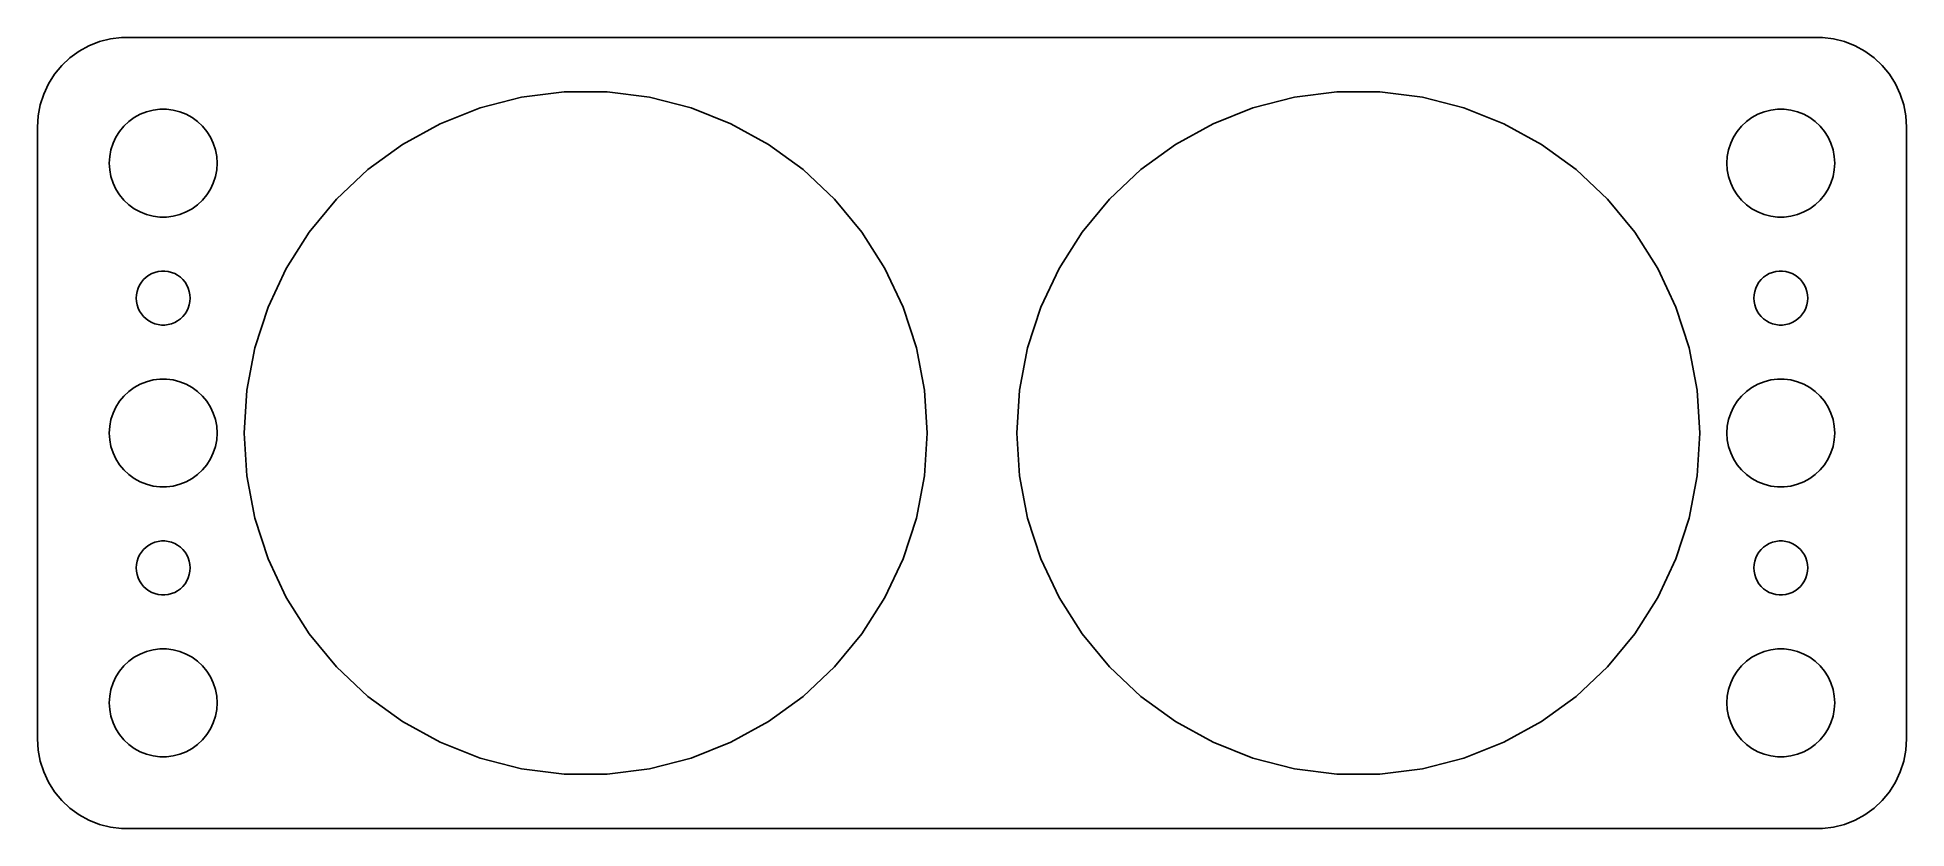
# Model space of a CAD drawing. Header units: metres. Extents: x -52 to 52, y -22 to 22.
import ezdxf

# ---------------------------------------------------------------- set-up
doc = ezdxf.new("R2010")
doc.units = ezdxf.units.M

msp = doc.modelspace()

# ---------------------------------------------------------------- linework, layer by layer
for p, q in [((-47.9369, 21.9114), (-48.5451, 21.7553)), ((-47.3139, 21.9901), (-47.9369, 21.9114)), ((47.3139, 21.9901), (-47.3139, 21.9901)), ((47.9369, 21.9114), (47.3139, 21.9901)), ((48.5451, 21.7553), (47.9369, 21.9114)), ((-50.1871, 20.8526), (-50.6448, 20.4227)), ((-49.6791, 21.2216), (-50.1871, 20.8526)), ((-49.1289, 21.5241), (-49.6791, 21.2216)), ((-48.5451, 21.7553), (-49.1289, 21.5241)), ((49.1289, 21.5241), (48.5451, 21.7553)), ((49.6791, 21.2216), (49.1289, 21.5241)), ((50.1871, 20.8526), (49.6791, 21.2216)), ((50.6448, 20.4227), (50.1871, 20.8526)), ((-51.0451, 19.9389), (-51.3815, 19.4088)), ((-50.6448, 20.4227), (-51.0451, 19.9389)), ((51.0451, 19.9389), (50.6448, 20.4227)), ((51.3815, 19.4088), (51.0451, 19.9389)), ((-51.6489, 18.8406), (-51.8429, 18.2434)), ((-51.3815, 19.4088), (-51.6489, 18.8406)), ((-25.0602, 18.6635), (-22.693, 18.9625)), ((-22.693, 18.9625), (-20.307, 18.9625)), ((-20.307, 18.9625), (-17.9397, 18.6635)), ((17.9397, 18.6635), (20.307, 18.9625)), ((20.307, 18.9625), (22.693, 18.9625)), ((22.693, 18.9625), (25.0602, 18.6635)), ((51.6489, 18.8406), (51.3815, 19.4088)), ((51.8429, 18.2434), (51.6489, 18.8406)), ((-51.8429, 18.2434), (-51.9606, 17.6267)), ((-46.6075, 17.533), (-46.2773, 17.7145)), ((-46.2773, 17.7145), (-45.927, 17.8532)), ((-45.927, 17.8532), (-45.5621, 17.9469)), ((-45.5621, 17.9469), (-45.1884, 17.9941)), ((-45.1884, 17.9941), (-44.8116, 17.9941)), ((-44.8116, 17.9941), (-44.4379, 17.9469)), ((-44.4379, 17.9469), (-44.0729, 17.8532)), ((-44.0729, 17.8532), (-43.7227, 17.7145)), ((-43.7227, 17.7145), (-43.3925, 17.533)), ((-29.5898, 17.1917), (-27.3713, 18.0701)), ((-27.3713, 18.0701), (-25.0602, 18.6635)), ((-17.9397, 18.6635), (-15.6287, 18.0701)), ((-15.6287, 18.0701), (-13.4102, 17.1917)), ((13.4102, 17.1917), (15.6287, 18.0701)), ((15.6287, 18.0701), (17.9397, 18.6635)), ((25.0602, 18.6635), (27.3713, 18.0701)), ((27.3713, 18.0701), (29.5898, 17.1917)), ((43.3925, 17.533), (43.7227, 17.7145)), ((43.7227, 17.7145), (44.0729, 17.8532)), ((44.0729, 17.8532), (44.4379, 17.9469)), ((44.4379, 17.9469), (44.8116, 17.9941)), ((44.8116, 17.9941), (45.1884, 17.9941)), ((45.1884, 17.9941), (45.5621, 17.9469)), ((45.5621, 17.9469), (45.927, 17.8532)), ((45.927, 17.8532), (46.2773, 17.7145)), ((46.2773, 17.7145), (46.6075, 17.533)), ((51.9606, 17.6267), (51.8429, 18.2434)), ((-51.9606, 17.6267), (-52, 17)), ((-52, 17), (-52, -17)), ((-47.6289, 16.4453), (-47.427, 16.7634)), ((-47.427, 16.7634), (-47.1869, 17.0536)), ((-47.1869, 17.0536), (-46.9123, 17.3115)), ((-46.9123, 17.3115), (-46.6075, 17.533)), ((-43.3925, 17.533), (-43.0877, 17.3115)), ((-43.0877, 17.3115), (-42.8131, 17.0536)), ((-42.8131, 17.0536), (-42.5729, 16.7634)), ((-42.5729, 16.7634), (-42.3711, 16.4453)), ((-31.6807, 16.0422), (-29.5898, 17.1917)), ((-13.4102, 17.1917), (-11.3193, 16.0422)), ((11.3193, 16.0422), (13.4102, 17.1917)), ((29.5898, 17.1917), (31.6807, 16.0422)), ((42.3711, 16.4453), (42.5729, 16.7634)), ((42.5729, 16.7634), (42.8131, 17.0536)), ((42.8131, 17.0536), (43.0877, 17.3115)), ((43.0877, 17.3115), (43.3925, 17.533)), ((46.6075, 17.533), (46.9123, 17.3115)), ((46.9123, 17.3115), (47.1869, 17.0536)), ((47.1869, 17.0536), (47.427, 16.7634)), ((47.427, 16.7634), (47.6289, 16.4453)), ((52, 17), (51.9606, 17.6267)), ((52, -17), (52, 17)), ((-47.9763, 15.376), (-47.9057, 15.7461)), ((-47.9057, 15.7461), (-47.7893, 16.1044)), ((-47.7893, 16.1044), (-47.6289, 16.4453)), ((-42.3711, 16.4453), (-42.2107, 16.1044)), ((-42.2107, 16.1044), (-42.0942, 15.7461)), ((-42.0942, 15.7461), (-42.0237, 15.376)), ((-33.6111, 14.6397), (-31.6807, 16.0422)), ((-11.3193, 16.0422), (-9.38893, 14.6397)), ((9.38893, 14.6397), (11.3193, 16.0422)), ((31.6807, 16.0422), (33.6111, 14.6397)), ((42.0237, 15.376), (42.0942, 15.7461)), ((42.0942, 15.7461), (42.2107, 16.1044)), ((42.2107, 16.1044), (42.3711, 16.4453)), ((47.6289, 16.4453), (47.7893, 16.1044)), ((47.7893, 16.1044), (47.9057, 15.7461)), ((47.9057, 15.7461), (47.9763, 15.376)), ((-48, 15), (-47.9763, 15.376)), ((-47.9763, 14.624), (-48, 15)), ((-47.9057, 14.2539), (-47.9763, 14.624)), ((-42.0237, 14.624), (-42.0942, 14.2539)), ((-42.0237, 15.376), (-42, 15)), ((-42, 15), (-42.0237, 14.624)), ((-35.3504, 13.0064), (-33.6111, 14.6397)), ((-9.38893, 14.6397), (-7.64958, 13.0064)), ((7.64958, 13.0064), (9.38893, 14.6397)), ((33.6111, 14.6397), (35.3504, 13.0064)), ((42, 15), (42.0237, 15.376)), ((42.0237, 14.624), (42, 15)), ((42.0942, 14.2539), (42.0237, 14.624)), ((47.9763, 14.624), (47.9057, 14.2539)), ((47.9763, 15.376), (48, 15)), ((48, 15), (47.9763, 14.624)), ((-47.7893, 13.8956), (-47.9057, 14.2539)), ((-47.6289, 13.5547), (-47.7893, 13.8956)), ((-47.427, 13.2366), (-47.6289, 13.5547)), ((-42.3711, 13.5547), (-42.5729, 13.2366)), ((-42.2107, 13.8956), (-42.3711, 13.5547)), ((-42.0942, 14.2539), (-42.2107, 13.8956)), ((42.2107, 13.8956), (42.0942, 14.2539)), ((42.3711, 13.5547), (42.2107, 13.8956)), ((42.5729, 13.2366), (42.3711, 13.5547)), ((47.6289, 13.5547), (47.427, 13.2366)), ((47.7893, 13.8956), (47.6289, 13.5547)), ((47.9057, 14.2539), (47.7893, 13.8956)), ((-47.1869, 12.9464), (-47.427, 13.2366)), ((-46.9123, 12.6884), (-47.1869, 12.9464)), ((-46.6075, 12.467), (-46.9123, 12.6884)), ((-43.0877, 12.6884), (-43.3925, 12.467)), ((-42.8131, 12.9464), (-43.0877, 12.6884)), ((-42.5729, 13.2366), (-42.8131, 12.9464)), ((-36.8713, 11.1679), (-35.3504, 13.0064)), ((-7.64958, 13.0064), (-6.12866, 11.1679)), ((6.12866, 11.1679), (7.64958, 13.0064)), ((35.3504, 13.0064), (36.8713, 11.1679)), ((42.8131, 12.9464), (42.5729, 13.2366)), ((43.0877, 12.6884), (42.8131, 12.9464)), ((43.3925, 12.467), (43.0877, 12.6884)), ((46.9123, 12.6884), (46.6075, 12.467)), ((47.1869, 12.9464), (46.9123, 12.6884)), ((47.427, 13.2366), (47.1869, 12.9464)), ((-46.2773, 12.2855), (-46.6075, 12.467)), ((-45.927, 12.1468), (-46.2773, 12.2855)), ((-45.5621, 12.0531), (-45.927, 12.1468)), ((-45.1884, 12.0059), (-45.5621, 12.0531)), ((-44.8116, 12.0059), (-45.1884, 12.0059)), ((-44.4379, 12.0531), (-44.8116, 12.0059)), ((-44.0729, 12.1468), (-44.4379, 12.0531)), ((-43.7227, 12.2855), (-44.0729, 12.1468)), ((-43.3925, 12.467), (-43.7227, 12.2855)), ((43.7227, 12.2855), (43.3925, 12.467)), ((44.0729, 12.1468), (43.7227, 12.2855)), ((44.4379, 12.0531), (44.0729, 12.1468)), ((44.8116, 12.0059), (44.4379, 12.0531)), ((45.1884, 12.0059), (44.8116, 12.0059)), ((45.5621, 12.0531), (45.1884, 12.0059)), ((45.927, 12.1468), (45.5621, 12.0531)), ((46.2773, 12.2855), (45.927, 12.1468)), ((46.6075, 12.467), (46.2773, 12.2855)), ((-38.1498, 9.15331), (-36.8713, 11.1679)), ((-6.12866, 11.1679), (-4.85016, 9.15331)), ((4.85016, 9.15331), (6.12866, 11.1679)), ((36.8713, 11.1679), (38.1498, 9.15331)), ((-46.3145, 8.22263), (-46.2135, 8.38167)), ((-46.2135, 8.38167), (-46.0934, 8.52681)), ((-46.0934, 8.52681), (-45.9561, 8.65576)), ((-45.9561, 8.65576), (-45.8037, 8.76648)), ((-45.8037, 8.76648), (-45.6387, 8.85724)), ((-45.6387, 8.85724), (-45.4635, 8.92657)), ((-45.4635, 8.92657), (-45.2811, 8.97342)), ((-45.2811, 8.97342), (-45.0942, 8.99704)), ((-45.0942, 8.99704), (-44.9058, 8.99704)), ((-44.9058, 8.99704), (-44.7189, 8.97342)), ((-44.7189, 8.97342), (-44.5365, 8.92657)), ((-44.5365, 8.92657), (-44.3613, 8.85724)), ((-44.3613, 8.85724), (-44.1963, 8.76648)), ((-44.1963, 8.76648), (-44.0439, 8.65576)), ((-44.0439, 8.65576), (-43.9065, 8.52681)), ((-43.9065, 8.52681), (-43.7865, 8.38167)), ((-43.7865, 8.38167), (-43.6855, 8.22263)), ((-39.1657, 6.99435), (-38.1498, 9.15331)), ((-4.85016, 9.15331), (-3.83424, 6.99435)), ((3.83424, 6.99435), (4.85016, 9.15331)), ((38.1498, 9.15331), (39.1657, 6.99435)), ((43.6855, 8.22263), (43.7865, 8.38167)), ((43.7865, 8.38167), (43.9065, 8.52681)), ((43.9065, 8.52681), (44.0439, 8.65576)), ((44.0439, 8.65576), (44.1963, 8.76648)), ((44.1963, 8.76648), (44.3613, 8.85724)), ((44.3613, 8.85724), (44.5365, 8.92657)), ((44.5365, 8.92657), (44.7189, 8.97342)), ((44.7189, 8.97342), (44.9058, 8.99704)), ((44.9058, 8.99704), (45.0942, 8.99704)), ((45.0942, 8.99704), (45.2811, 8.97342)), ((45.2811, 8.97342), (45.4635, 8.92657)), ((45.4635, 8.92657), (45.6387, 8.85724)), ((45.6387, 8.85724), (45.8037, 8.76648)), ((45.8037, 8.76648), (45.9561, 8.65576)), ((45.9561, 8.65576), (46.0934, 8.52681)), ((46.0934, 8.52681), (46.2135, 8.38167)), ((46.2135, 8.38167), (46.3145, 8.22263)), ((-46.5, 7.5), (-46.4882, 7.68799)), ((-46.4882, 7.312), (-46.5, 7.5)), ((-46.4882, 7.68799), (-46.4529, 7.87303)), ((-46.4529, 7.12695), (-46.4882, 7.312)), ((-46.4529, 7.87303), (-46.3947, 8.05219)), ((-46.3947, 8.05219), (-46.3145, 8.22263)), ((-43.6855, 8.22263), (-43.6053, 8.05219)), ((-43.6053, 8.05219), (-43.5471, 7.87303)), ((-43.5471, 7.87303), (-43.5118, 7.68799)), ((-43.5118, 7.312), (-43.5471, 7.12695)), ((-43.5118, 7.68799), (-43.5, 7.5)), ((-43.5, 7.5), (-43.5118, 7.312)), ((43.5, 7.5), (43.5118, 7.68799)), ((43.5118, 7.312), (43.5, 7.5)), ((43.5118, 7.68799), (43.5471, 7.87303)), ((43.5471, 7.12695), (43.5118, 7.312)), ((43.5471, 7.87303), (43.6053, 8.05219)), ((43.6053, 8.05219), (43.6855, 8.22263)), ((46.3145, 8.22263), (46.3947, 8.05219)), ((46.3947, 8.05219), (46.4529, 7.87303)), ((46.4529, 7.87303), (46.4882, 7.68799)), ((46.4882, 7.312), (46.4529, 7.12695)), ((46.4882, 7.68799), (46.5, 7.5)), ((46.5, 7.5), (46.4882, 7.312)), ((-46.3947, 6.9478), (-46.4529, 7.12695)), ((-46.3145, 6.77736), (-46.3947, 6.9478)), ((-46.2135, 6.61832), (-46.3145, 6.77736)), ((-46.0934, 6.47318), (-46.2135, 6.61832)), ((-45.9561, 6.34422), (-46.0934, 6.47318)), ((-45.8037, 6.23351), (-45.9561, 6.34422)), ((-44.0439, 6.34422), (-44.1963, 6.23351)), ((-43.9065, 6.47318), (-44.0439, 6.34422)), ((-43.7865, 6.61832), (-43.9065, 6.47318)), ((-43.6855, 6.77736), (-43.7865, 6.61832)), ((-43.6053, 6.9478), (-43.6855, 6.77736)), ((-43.5471, 7.12695), (-43.6053, 6.9478)), ((-39.9031, 4.7251), (-39.1657, 6.99435)), ((-3.83424, 6.99435), (-3.09691, 4.7251)), ((3.09691, 4.7251), (3.83424, 6.99435)), ((39.1657, 6.99435), (39.9031, 4.7251)), ((43.6053, 6.9478), (43.5471, 7.12695)), ((43.6855, 6.77736), (43.6053, 6.9478)), ((43.7865, 6.61832), (43.6855, 6.77736)), ((43.9065, 6.47318), (43.7865, 6.61832)), ((44.0439, 6.34422), (43.9065, 6.47318)), ((44.1963, 6.23351), (44.0439, 6.34422)), ((45.9561, 6.34422), (45.8037, 6.23351)), ((46.0934, 6.47318), (45.9561, 6.34422)), ((46.2135, 6.61832), (46.0934, 6.47318)), ((46.3145, 6.77736), (46.2135, 6.61832)), ((46.3947, 6.9478), (46.3145, 6.77736)), ((46.4529, 7.12695), (46.3947, 6.9478)), ((-45.6387, 6.14275), (-45.8037, 6.23351)), ((-45.4635, 6.07341), (-45.6387, 6.14275)), ((-45.2811, 6.02657), (-45.4635, 6.07341)), ((-45.0942, 6.00294), (-45.2811, 6.02657)), ((-44.9058, 6.00294), (-45.0942, 6.00294)), ((-44.7189, 6.02657), (-44.9058, 6.00294)), ((-44.5365, 6.07341), (-44.7189, 6.02657)), ((-44.3613, 6.14275), (-44.5365, 6.07341)), ((-44.1963, 6.23351), (-44.3613, 6.14275)), ((44.3613, 6.14275), (44.1963, 6.23351)), ((44.5365, 6.07341), (44.3613, 6.14275)), ((44.7189, 6.02657), (44.5365, 6.07341)), ((44.9058, 6.00294), (44.7189, 6.02657)), ((45.0942, 6.00294), (44.9058, 6.00294)), ((45.2811, 6.02657), (45.0942, 6.00294)), ((45.4635, 6.07341), (45.2811, 6.02657)), ((45.6387, 6.14275), (45.4635, 6.07341)), ((45.8037, 6.23351), (45.6387, 6.14275)), ((-40.3502, 2.38132), (-39.9031, 4.7251)), ((-3.09691, 4.7251), (-2.64981, 2.38132)), ((2.64981, 2.38132), (3.09691, 4.7251)), ((39.9031, 4.7251), (40.3502, 2.38132)), ((-47.1869, 2.05363), (-46.9123, 2.31154)), ((-46.9123, 2.31154), (-46.6075, 2.53297)), ((-46.6075, 2.53297), (-46.2773, 2.71448)), ((-46.2773, 2.71448), (-45.927, 2.85316)), ((-45.927, 2.85316), (-45.5621, 2.94685)), ((-45.5621, 2.94685), (-45.1884, 2.99408)), ((-45.1884, 2.99408), (-44.8116, 2.99408)), ((-44.8116, 2.99408), (-44.4379, 2.94685)), ((-44.4379, 2.94685), (-44.0729, 2.85316)), ((-44.0729, 2.85316), (-43.7227, 2.71448)), ((-43.7227, 2.71448), (-43.3925, 2.53297)), ((-43.3925, 2.53297), (-43.0877, 2.31154)), ((-43.0877, 2.31154), (-42.8131, 2.05363)), ((-40.5, 0), (-40.3502, 2.38132)), ((-2.64981, 2.38132), (-2.5, 0)), ((2.5, 0), (2.64981, 2.38132)), ((40.3502, 2.38132), (40.5, 0)), ((42.8131, 2.05363), (43.0877, 2.31154)), ((43.0877, 2.31154), (43.3925, 2.53297)), ((43.3925, 2.53297), (43.7227, 2.71448)), ((43.7227, 2.71448), (44.0729, 2.85316)), ((44.0729, 2.85316), (44.4379, 2.94685)), ((44.4379, 2.94685), (44.8116, 2.99408)), ((44.8116, 2.99408), (45.1884, 2.99408)), ((45.1884, 2.99408), (45.5621, 2.94685)), ((45.5621, 2.94685), (45.927, 2.85316)), ((45.927, 2.85316), (46.2773, 2.71448)), ((46.2773, 2.71448), (46.6075, 2.53297)), ((46.6075, 2.53297), (46.9123, 2.31154)), ((46.9123, 2.31154), (47.1869, 2.05363)), ((-47.9057, 0.74606), (-47.7893, 1.10437)), ((-47.7893, 1.10437), (-47.6289, 1.44525)), ((-47.6289, 1.44525), (-47.427, 1.76335)), ((-47.427, 1.76335), (-47.1869, 2.05363)), ((-42.8131, 2.05363), (-42.5729, 1.76335)), ((-42.5729, 1.76335), (-42.3711, 1.44525)), ((-42.3711, 1.44525), (-42.2107, 1.10437)), ((-42.2107, 1.10437), (-42.0942, 0.74606)), ((42.0942, 0.74606), (42.2107, 1.10437)), ((42.2107, 1.10437), (42.3711, 1.44525)), ((42.3711, 1.44525), (42.5729, 1.76335)), ((42.5729, 1.76335), (42.8131, 2.05363)), ((47.1869, 2.05363), (47.427, 1.76335)), ((47.427, 1.76335), (47.6289, 1.44525)), ((47.6289, 1.44525), (47.7893, 1.10437)), ((47.7893, 1.10437), (47.9057, 0.74606)), ((-48, 0), (-47.9763, 0.37599)), ((-47.9763, -0.37599), (-48, 0)), ((-47.9763, 0.37599), (-47.9057, 0.74606)), ((-42.0942, 0.74606), (-42.0237, 0.37599)), ((-42.0237, 0.37599), (-42, 0)), ((-42, 0), (-42.0237, -0.37599)), ((-40.3502, -2.38132), (-40.5, 0)), ((-2.5, 0), (-2.64981, -2.38132)), ((2.64981, -2.38132), (2.5, 0)), ((40.5, 0), (40.3502, -2.38132)), ((42, 0), (42.0237, 0.37599)), ((42.0237, -0.37599), (42, 0)), ((42.0237, 0.37599), (42.0942, 0.74606)), ((47.9057, 0.74606), (47.9763, 0.37599)), ((47.9763, 0.37599), (48, 0)), ((48, 0), (47.9763, -0.37599)), ((-47.9057, -0.74606), (-47.9763, -0.37599)), ((-47.7893, -1.10437), (-47.9057, -0.74606)), ((-42.0942, -0.74606), (-42.2107, -1.10437)), ((-42.0237, -0.37599), (-42.0942, -0.74606)), ((42.0942, -0.74606), (42.0237, -0.37599)), ((42.2107, -1.10437), (42.0942, -0.74606)), ((47.9057, -0.74606), (47.7893, -1.10437)), ((47.9763, -0.37599), (47.9057, -0.74606)), ((-47.6289, -1.44525), (-47.7893, -1.10437)), ((-47.427, -1.76335), (-47.6289, -1.44525)), ((-47.1869, -2.05363), (-47.427, -1.76335)), ((-46.9123, -2.31154), (-47.1869, -2.05363)), ((-42.8131, -2.05363), (-43.0877, -2.31154)), ((-42.5729, -1.76335), (-42.8131, -2.05363)), ((-42.3711, -1.44525), (-42.5729, -1.76335)), ((-42.2107, -1.10437), (-42.3711, -1.44525)), ((42.3711, -1.44525), (42.2107, -1.10437)), ((42.5729, -1.76335), (42.3711, -1.44525)), ((42.8131, -2.05363), (42.5729, -1.76335)), ((43.0877, -2.31154), (42.8131, -2.05363)), ((47.1869, -2.05363), (46.9123, -2.31154)), ((47.427, -1.76335), (47.1869, -2.05363)), ((47.6289, -1.44525), (47.427, -1.76335)), ((47.7893, -1.10437), (47.6289, -1.44525)), ((-46.6075, -2.53297), (-46.9123, -2.31154)), ((-46.2773, -2.71448), (-46.6075, -2.53297)), ((-45.927, -2.85316), (-46.2773, -2.71448)), ((-45.5621, -2.94685), (-45.927, -2.85316)), ((-45.1884, -2.99408), (-45.5621, -2.94685)), ((-44.8116, -2.99408), (-45.1884, -2.99408)), ((-44.4379, -2.94685), (-44.8116, -2.99408)), ((-44.0729, -2.85316), (-44.4379, -2.94685)), ((-43.7227, -2.71448), (-44.0729, -2.85316)), ((-43.3925, -2.53297), (-43.7227, -2.71448)), ((-43.0877, -2.31154), (-43.3925, -2.53297)), ((-39.9031, -4.7251), (-40.3502, -2.38132)), ((-2.64981, -2.38132), (-3.09691, -4.7251)), ((3.09691, -4.7251), (2.64981, -2.38132)), ((40.3502, -2.38132), (39.9031, -4.7251)), ((43.3925, -2.53297), (43.0877, -2.31154)), ((43.7227, -2.71448), (43.3925, -2.53297)), ((44.0729, -2.85316), (43.7227, -2.71448)), ((44.4379, -2.94685), (44.0729, -2.85316)), ((44.8116, -2.99408), (44.4379, -2.94685)), ((45.1884, -2.99408), (44.8116, -2.99408)), ((45.5621, -2.94685), (45.1884, -2.99408)), ((45.927, -2.85316), (45.5621, -2.94685)), ((46.2773, -2.71448), (45.927, -2.85316)), ((46.6075, -2.53297), (46.2773, -2.71448)), ((46.9123, -2.31154), (46.6075, -2.53297)), ((-39.1657, -6.99435), (-39.9031, -4.7251)), ((-3.09691, -4.7251), (-3.83424, -6.99435)), ((3.83424, -6.99435), (3.09691, -4.7251)), ((39.9031, -4.7251), (39.1657, -6.99435)), ((-45.9561, -6.34422), (-45.8037, -6.23351)), ((-45.8037, -6.23351), (-45.6387, -6.14275)), ((-45.6387, -6.14275), (-45.4635, -6.07341)), ((-45.4635, -6.07341), (-45.2811, -6.02657)), ((-45.2811, -6.02657), (-45.0942, -6.00294)), ((-45.0942, -6.00294), (-44.9058, -6.00294)), ((-44.9058, -6.00294), (-44.7189, -6.02657)), ((-44.7189, -6.02657), (-44.5365, -6.07341)), ((-44.5365, -6.07341), (-44.3613, -6.14275)), ((-44.3613, -6.14275), (-44.1963, -6.23351)), ((-44.1963, -6.23351), (-44.0439, -6.34422)), ((44.0439, -6.34422), (44.1963, -6.23351)), ((44.1963, -6.23351), (44.3613, -6.14275)), ((44.3613, -6.14275), (44.5365, -6.07341)), ((44.5365, -6.07341), (44.7189, -6.02657)), ((44.7189, -6.02657), (44.9058, -6.00294)), ((44.9058, -6.00294), (45.0942, -6.00294)), ((45.0942, -6.00294), (45.2811, -6.02657)), ((45.2811, -6.02657), (45.4635, -6.07341)), ((45.4635, -6.07341), (45.6387, -6.14275)), ((45.6387, -6.14275), (45.8037, -6.23351)), ((45.8037, -6.23351), (45.9561, -6.34422)), ((-46.4882, -7.312), (-46.4529, -7.12695)), ((-46.4529, -7.12695), (-46.3947, -6.9478)), ((-46.3947, -6.9478), (-46.3145, -6.77736)), ((-46.3145, -6.77736), (-46.2135, -6.61832)), ((-46.2135, -6.61832), (-46.0934, -6.47318)), ((-46.0934, -6.47318), (-45.9561, -6.34422)), ((-44.0439, -6.34422), (-43.9065, -6.47318)), ((-43.9065, -6.47318), (-43.7865, -6.61832)), ((-43.7865, -6.61832), (-43.6855, -6.77736)), ((-43.6855, -6.77736), (-43.6053, -6.9478)), ((-43.6053, -6.9478), (-43.5471, -7.12695)), ((-43.5471, -7.12695), (-43.5118, -7.312)), ((-38.1498, -9.15331), (-39.1657, -6.99435)), ((-3.83424, -6.99435), (-4.85016, -9.15331)), ((4.85016, -9.15331), (3.83424, -6.99435)), ((39.1657, -6.99435), (38.1498, -9.15331)), ((43.5118, -7.312), (43.5471, -7.12695)), ((43.5471, -7.12695), (43.6053, -6.9478)), ((43.6053, -6.9478), (43.6855, -6.77736)), ((43.6855, -6.77736), (43.7865, -6.61832)), ((43.7865, -6.61832), (43.9065, -6.47318)), ((43.9065, -6.47318), (44.0439, -6.34422)), ((45.9561, -6.34422), (46.0934, -6.47318)), ((46.0934, -6.47318), (46.2135, -6.61832)), ((46.2135, -6.61832), (46.3145, -6.77736)), ((46.3145, -6.77736), (46.3947, -6.9478)), ((46.3947, -6.9478), (46.4529, -7.12695)), ((46.4529, -7.12695), (46.4882, -7.312)), ((-46.5, -7.5), (-46.4882, -7.312)), ((-46.4882, -7.68799), (-46.5, -7.5)), ((-46.4529, -7.87303), (-46.4882, -7.68799)), ((-46.3947, -8.05219), (-46.4529, -7.87303)), ((-46.3145, -8.22263), (-46.3947, -8.05219)), ((-46.2135, -8.38167), (-46.3145, -8.22263)), ((-43.6855, -8.22263), (-43.7865, -8.38167)), ((-43.6053, -8.05219), (-43.6855, -8.22263)), ((-43.5471, -7.87303), (-43.6053, -8.05219)), ((-43.5118, -7.68799), (-43.5471, -7.87303)), ((-43.5118, -7.312), (-43.5, -7.5)), ((-43.5, -7.5), (-43.5118, -7.68799)), ((43.5, -7.5), (43.5118, -7.312)), ((43.5118, -7.68799), (43.5, -7.5)), ((43.5471, -7.87303), (43.5118, -7.68799)), ((43.6053, -8.05219), (43.5471, -7.87303)), ((43.6855, -8.22263), (43.6053, -8.05219)), ((43.7865, -8.38167), (43.6855, -8.22263)), ((46.3145, -8.22263), (46.2135, -8.38167)), ((46.3947, -8.05219), (46.3145, -8.22263)), ((46.4529, -7.87303), (46.3947, -8.05219)), ((46.4882, -7.68799), (46.4529, -7.87303)), ((46.4882, -7.312), (46.5, -7.5)), ((46.5, -7.5), (46.4882, -7.68799)), ((-46.0934, -8.52681), (-46.2135, -8.38167)), ((-45.9561, -8.65576), (-46.0934, -8.52681)), ((-45.8037, -8.76648), (-45.9561, -8.65576)), ((-45.6387, -8.85724), (-45.8037, -8.76648)), ((-45.4635, -8.92657), (-45.6387, -8.85724)), ((-45.2811, -8.97342), (-45.4635, -8.92657)), ((-45.0942, -8.99704), (-45.2811, -8.97342)), ((-44.9058, -8.99704), (-45.0942, -8.99704)), ((-44.7189, -8.97342), (-44.9058, -8.99704)), ((-44.5365, -8.92657), (-44.7189, -8.97342)), ((-44.3613, -8.85724), (-44.5365, -8.92657)), ((-44.1963, -8.76648), (-44.3613, -8.85724)), ((-44.0439, -8.65576), (-44.1963, -8.76648)), ((-43.9065, -8.52681), (-44.0439, -8.65576)), ((-43.7865, -8.38167), (-43.9065, -8.52681)), ((-36.8713, -11.1679), (-38.1498, -9.15331)), ((-4.85016, -9.15331), (-6.12866, -11.1679)), ((6.12866, -11.1679), (4.85016, -9.15331)), ((38.1498, -9.15331), (36.8713, -11.1679)), ((43.9065, -8.52681), (43.7865, -8.38167)), ((44.0439, -8.65576), (43.9065, -8.52681)), ((44.1963, -8.76648), (44.0439, -8.65576)), ((44.3613, -8.85724), (44.1963, -8.76648)), ((44.5365, -8.92657), (44.3613, -8.85724)), ((44.7189, -8.97342), (44.5365, -8.92657)), ((44.9058, -8.99704), (44.7189, -8.97342)), ((45.0942, -8.99704), (44.9058, -8.99704)), ((45.2811, -8.97342), (45.0942, -8.99704)), ((45.4635, -8.92657), (45.2811, -8.97342)), ((45.6387, -8.85724), (45.4635, -8.92657)), ((45.8037, -8.76648), (45.6387, -8.85724)), ((45.9561, -8.65576), (45.8037, -8.76648)), ((46.0934, -8.52681), (45.9561, -8.65576)), ((46.2135, -8.38167), (46.0934, -8.52681)), ((-35.3504, -13.0064), (-36.8713, -11.1679)), ((-6.12866, -11.1679), (-7.64958, -13.0064)), ((7.64958, -13.0064), (6.12866, -11.1679)), ((36.8713, -11.1679), (35.3504, -13.0064)), ((-46.9123, -12.6884), (-46.6075, -12.467)), ((-46.6075, -12.467), (-46.2773, -12.2855)), ((-46.2773, -12.2855), (-45.927, -12.1468)), ((-45.927, -12.1468), (-45.5621, -12.0531)), ((-45.5621, -12.0531), (-45.1884, -12.0059)), ((-45.1884, -12.0059), (-44.8116, -12.0059)), ((-44.8116, -12.0059), (-44.4379, -12.0531)), ((-44.4379, -12.0531), (-44.0729, -12.1468)), ((-44.0729, -12.1468), (-43.7227, -12.2855)), ((-43.7227, -12.2855), (-43.3925, -12.467)), ((-43.3925, -12.467), (-43.0877, -12.6884)), ((43.0877, -12.6884), (43.3925, -12.467)), ((43.3925, -12.467), (43.7227, -12.2855)), ((43.7227, -12.2855), (44.0729, -12.1468)), ((44.0729, -12.1468), (44.4379, -12.0531)), ((44.4379, -12.0531), (44.8116, -12.0059)), ((44.8116, -12.0059), (45.1884, -12.0059)), ((45.1884, -12.0059), (45.5621, -12.0531)), ((45.5621, -12.0531), (45.927, -12.1468)), ((45.927, -12.1468), (46.2773, -12.2855)), ((46.2773, -12.2855), (46.6075, -12.467)), ((46.6075, -12.467), (46.9123, -12.6884)), ((-47.6289, -13.5547), (-47.427, -13.2366)), ((-47.427, -13.2366), (-47.1869, -12.9464)), ((-47.1869, -12.9464), (-46.9123, -12.6884)), ((-43.0877, -12.6884), (-42.8131, -12.9464)), ((-42.8131, -12.9464), (-42.5729, -13.2366)), ((-42.5729, -13.2366), (-42.3711, -13.5547)), ((-33.6111, -14.6397), (-35.3504, -13.0064)), ((-7.64958, -13.0064), (-9.38893, -14.6397)), ((9.38893, -14.6397), (7.64958, -13.0064)), ((35.3504, -13.0064), (33.6111, -14.6397)), ((42.3711, -13.5547), (42.5729, -13.2366)), ((42.5729, -13.2366), (42.8131, -12.9464)), ((42.8131, -12.9464), (43.0877, -12.6884)), ((46.9123, -12.6884), (47.1869, -12.9464)), ((47.1869, -12.9464), (47.427, -13.2366)), ((47.427, -13.2366), (47.6289, -13.5547)), ((-47.9763, -14.624), (-47.9057, -14.2539)), ((-47.9057, -14.2539), (-47.7893, -13.8956)), ((-47.7893, -13.8956), (-47.6289, -13.5547)), ((-42.3711, -13.5547), (-42.2107, -13.8956)), ((-42.2107, -13.8956), (-42.0942, -14.2539)), ((-42.0942, -14.2539), (-42.0237, -14.624)), ((42.0237, -14.624), (42.0942, -14.2539)), ((42.0942, -14.2539), (42.2107, -13.8956)), ((42.2107, -13.8956), (42.3711, -13.5547)), ((47.6289, -13.5547), (47.7893, -13.8956)), ((47.7893, -13.8956), (47.9057, -14.2539)), ((47.9057, -14.2539), (47.9763, -14.624)), ((-48, -15), (-47.9763, -14.624)), ((-47.9763, -15.376), (-48, -15)), ((-47.9057, -15.7461), (-47.9763, -15.376)), ((-42.0237, -15.376), (-42.0942, -15.7461)), ((-42.0237, -14.624), (-42, -15)), ((-42, -15), (-42.0237, -15.376)), ((-31.6807, -16.0422), (-33.6111, -14.6397)), ((-9.38893, -14.6397), (-11.3193, -16.0422)), ((11.3193, -16.0422), (9.38893, -14.6397)), ((33.6111, -14.6397), (31.6807, -16.0422)), ((42, -15), (42.0237, -14.624)), ((42.0237, -15.376), (42, -15)), ((42.0942, -15.7461), (42.0237, -15.376)), ((47.9763, -15.376), (47.9057, -15.7461)), ((47.9763, -14.624), (48, -15)), ((48, -15), (47.9763, -15.376)), ((-47.7893, -16.1044), (-47.9057, -15.7461)), ((-47.6289, -16.4453), (-47.7893, -16.1044)), ((-47.427, -16.7634), (-47.6289, -16.4453)), ((-42.3711, -16.4453), (-42.5729, -16.7634)), ((-42.2107, -16.1044), (-42.3711, -16.4453)), ((-42.0942, -15.7461), (-42.2107, -16.1044)), ((-29.5898, -17.1917), (-31.6807, -16.0422)), ((-11.3193, -16.0422), (-13.4102, -17.1917)), ((13.4102, -17.1917), (11.3193, -16.0422)), ((31.6807, -16.0422), (29.5898, -17.1917)), ((42.2107, -16.1044), (42.0942, -15.7461)), ((42.3711, -16.4453), (42.2107, -16.1044)), ((42.5729, -16.7634), (42.3711, -16.4453)), ((47.6289, -16.4453), (47.427, -16.7634)), ((47.7893, -16.1044), (47.6289, -16.4453)), ((47.9057, -15.7461), (47.7893, -16.1044)), ((-52, -17), (-51.9606, -17.6267)), ((-51.9606, -17.6267), (-51.8429, -18.2434)), ((-47.1869, -17.0536), (-47.427, -16.7634)), ((-46.9123, -17.3115), (-47.1869, -17.0536)), ((-46.6075, -17.533), (-46.9123, -17.3115)), ((-46.2773, -17.7145), (-46.6075, -17.533)), ((-43.3925, -17.533), (-43.7227, -17.7145)), ((-43.0877, -17.3115), (-43.3925, -17.533)), ((-42.8131, -17.0536), (-43.0877, -17.3115)), ((-42.5729, -16.7634), (-42.8131, -17.0536)), ((-27.3713, -18.0701), (-29.5898, -17.1917)), ((-13.4102, -17.1917), (-15.6287, -18.0701)), ((15.6287, -18.0701), (13.4102, -17.1917)), ((29.5898, -17.1917), (27.3713, -18.0701)), ((42.8131, -17.0536), (42.5729, -16.7634)), ((43.0877, -17.3115), (42.8131, -17.0536)), ((43.3925, -17.533), (43.0877, -17.3115)), ((43.7227, -17.7145), (43.3925, -17.533)), ((46.6075, -17.533), (46.2773, -17.7145)), ((46.9123, -17.3115), (46.6075, -17.533)), ((47.1869, -17.0536), (46.9123, -17.3115)), ((47.427, -16.7634), (47.1869, -17.0536)), ((51.8429, -18.2434), (51.9606, -17.6267)), ((51.9606, -17.6267), (52, -17)), ((-51.8429, -18.2434), (-51.6489, -18.8406)), ((-45.927, -17.8532), (-46.2773, -17.7145)), ((-45.5621, -17.9469), (-45.927, -17.8532)), ((-45.1884, -17.9941), (-45.5621, -17.9469)), ((-44.8116, -17.9941), (-45.1884, -17.9941)), ((-44.4379, -17.9469), (-44.8116, -17.9941)), ((-44.0729, -17.8532), (-44.4379, -17.9469)), ((-43.7227, -17.7145), (-44.0729, -17.8532)), ((-25.0602, -18.6635), (-27.3713, -18.0701)), ((-22.693, -18.9625), (-25.0602, -18.6635)), ((-17.9397, -18.6635), (-20.307, -18.9625)), ((-15.6287, -18.0701), (-17.9397, -18.6635)), ((17.9397, -18.6635), (15.6287, -18.0701)), ((20.307, -18.9625), (17.9397, -18.6635)), ((25.0602, -18.6635), (22.693, -18.9625)), ((27.3713, -18.0701), (25.0602, -18.6635)), ((44.0729, -17.8532), (43.7227, -17.7145)), ((44.4379, -17.9469), (44.0729, -17.8532)), ((44.8116, -17.9941), (44.4379, -17.9469)), ((45.1884, -17.9941), (44.8116, -17.9941)), ((45.5621, -17.9469), (45.1884, -17.9941)), ((45.927, -17.8532), (45.5621, -17.9469)), ((46.2773, -17.7145), (45.927, -17.8532)), ((51.6489, -18.8406), (51.8429, -18.2434)), ((-51.6489, -18.8406), (-51.3815, -19.4088)), ((-51.3815, -19.4088), (-51.0451, -19.9389)), ((-20.307, -18.9625), (-22.693, -18.9625)), ((22.693, -18.9625), (20.307, -18.9625)), ((51.0451, -19.9389), (51.3815, -19.4088)), ((51.3815, -19.4088), (51.6489, -18.8406)), ((-51.0451, -19.9389), (-50.6448, -20.4227)), ((-50.6448, -20.4227), (-50.1871, -20.8526)), ((50.1871, -20.8526), (50.6448, -20.4227)), ((50.6448, -20.4227), (51.0451, -19.9389)), ((-50.1871, -20.8526), (-49.6791, -21.2216)), ((-49.6791, -21.2216), (-49.1289, -21.5241)), ((-49.1289, -21.5241), (-48.5451, -21.7553)), ((-48.5451, -21.7553), (-47.9369, -21.9114)), ((47.9369, -21.9114), (48.5451, -21.7553)), ((48.5451, -21.7553), (49.1289, -21.5241)), ((49.1289, -21.5241), (49.6791, -21.2216)), ((49.6791, -21.2216), (50.1871, -20.8526)), ((-47.9369, -21.9114), (-47.3139, -21.9901)), ((-47.3139, -21.9901), (47.3139, -21.9901)), ((47.3139, -21.9901), (47.9369, -21.9114))]:
    msp.add_line(p, q)

doc.saveas('drawing.dxf')
